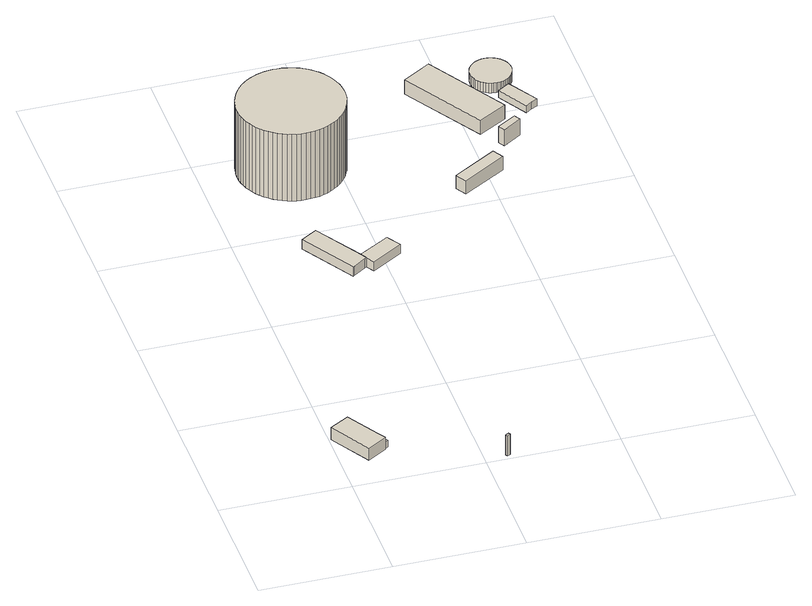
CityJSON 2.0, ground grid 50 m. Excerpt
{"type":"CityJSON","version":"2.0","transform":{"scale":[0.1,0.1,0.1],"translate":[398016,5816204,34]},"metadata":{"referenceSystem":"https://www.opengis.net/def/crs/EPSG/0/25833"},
"CityObjects":{
"building1":{"type":"Building","attributes":{"Gemeindeschluessel":"11000011","BezugspunktDach":"2200","function":"31001_2000","measuredHeight":5.22,"storeysAboveGround":1},"address":[{"country":"Germany","locality":"Berlin","thoroughfareNumber":"40 (14)","thoroughfareName":"Köpenicker Chaussee"}],"geometry":[{"type":"Solid","lod":"1","boundaries":[[[[0,1,2,3,4,5]],[[6,7,8,9,10,11]],[[6,11,5,4]],[[7,6,4,3]],[[8,7,3,2]],[[9,8,2,1]],[[10,9,1,0]],[[11,10,0,5]]]]}]},
"building2":{"type":"Building","attributes":{"Gemeindeschluessel":"11000011","BezugspunktDach":"2200","function":"51009_1610","measuredHeight":3,"storeysAboveGround":0},"address":[{"country":"Germany","locality":"Berlin"}],"geometry":[{"type":"Solid","lod":"1","boundaries":[[[[12,13,14,15]],[[16,17,8,7]],[[16,7,15,14]],[[17,16,14,13]],[[8,17,13,12]],[[7,8,12,15]]]]}]},
"building3":{"type":"Building","attributes":{"Gemeindeschluessel":"11000011","BezugspunktDach":"2200","function":"51009_1610","measuredHeight":8.94,"storeysAboveGround":0},"address":[{"country":"Germany","locality":"Berlin"}],"geometry":[{"type":"Solid","lod":"1","boundaries":[[[[18,19,20,21]],[[22,23,24,25]],[[22,25,21,20]],[[23,22,20,19]],[[24,23,19,18]],[[25,24,18,21]]]]}]},
"building4":{"type":"Building","attributes":{"Gemeindeschluessel":"11000011","BezugspunktDach":"2200","function":"31001_2580","measuredHeight":4.31,"storeysAboveGround":1},"address":[{"country":"Germany","locality":"Berlin","thoroughfareNumber":"42 (108)","thoroughfareName":"Köpenicker Chaussee"}],"geometry":[{"type":"Solid","lod":"1","boundaries":[[[[26,27,28,29,30,31,32,33,34]],[[35,36,37,38,39,40,41,42,43]],[[35,43,34,33]],[[36,35,33,32]],[[37,36,32,31]],[[38,37,31,30]],[[39,38,30,29]],[[40,39,29,28]],[[41,40,28,27]],[[42,41,27,26]],[[43,42,26,34]]]]}]},
"building5":{"type":"Building","attributes":{"Gemeindeschluessel":"11000011","BezugspunktDach":"2200","function":"31001_2580","measuredHeight":3.98,"storeysAboveGround":1},"address":[{"country":"Germany","locality":"Berlin","thoroughfareNumber":"42 (46)","thoroughfareName":"Köpenicker Chaussee"}],"geometry":[{"type":"Solid","lod":"1","boundaries":[[[[44,45,46,47,48]],[[49,50,51,39,38]],[[49,38,48,47]],[[50,49,47,46]],[[51,50,46,45]],[[39,51,45,44]],[[38,39,44,48]]]]}]},
"building6":{"type":"Building","attributes":{"Gemeindeschluessel":"11000011","BezugspunktDach":"2200","function":"31001_2142","measuredHeight":29.47,"storeysAboveGround":8},"address":[{"country":"Germany","locality":"Berlin","thoroughfareNumber":"42 (8)","thoroughfareName":"Köpenicker Chaussee"}],"geometry":[{"type":"Solid","lod":"1","boundaries":[[[[52,53,54,55,56,57,58,59,60,61,62,63,64,65,66,67,68,69,70,71,72,73,74,75,76,77,78,79,80,81,82,83,84,85,86,87,88,89,90,91,92,93,94,95,96,97,98,99,100,101,102,103,104,105,106,107,108,109,110,111,112,113,114,115,116,117,118,119,120,121,122,123,124,125,126,127]],[[128,129,130,131,132,133,134,135,136,137,138,139,140,141,142,143,144,145,146,147,148,149,150,151,152,153,154,155,156,157,158,159,160,161,162,163,164,165,166,167,168,169,170,171,172,173,174,175,176,177,178,179,180,181,182,183,184,185,186,187,188,189,190,191,192,193,194,195,196,197,198,199,200,201,202,203]],[[128,203,127,126]],[[129,128,126,125]],[[130,129,125,124]],[[131,130,124,123]],[[132,131,123,122]],[[133,132,122,121]],[[134,133,121,120]],[[135,134,120,119]],[[136,135,119,118]],[[137,136,118,117]],[[138,137,117,116]],[[139,138,116,115]],[[140,139,115,114]],[[141,140,114,113]],[[142,141,113,112]],[[143,142,112,111]],[[144,143,111,110]],[[145,144,110,109]],[[146,145,109,108]],[[147,146,108,107]],[[148,147,107,106]],[[149,148,106,105]],[[150,149,105,104]],[[151,150,104,103]],[[152,151,103,102]],[[153,152,102,101]],[[154,153,101,100]],[[155,154,100,99]],[[156,155,99,98]],[[157,156,98,97]],[[158,157,97,96]],[[159,158,96,95]],[[160,159,95,94]],[[161,160,94,93]],[[162,161,93,92]],[[163,162,92,91]],[[164,163,91,90]],[[165,164,90,89]],[[166,165,89,88]],[[167,166,88,87]],[[168,167,87,86]],[[169,168,86,85]],[[170,169,85,84]],[[171,170,84,83]],[[172,171,83,82]],[[173,172,82,81]],[[174,173,81,80]],[[175,174,80,79]],[[176,175,79,78]],[[177,176,78,77]],[[178,177,77,76]],[[179,178,76,75]],[[180,179,75,74]],[[181,180,74,73]],[[182,181,73,72]],[[183,182,72,71]],[[184,183,71,70]],[[185,184,70,69]],[[186,185,69,68]],[[187,186,68,67]],[[188,187,67,66]],[[189,188,66,65]],[[190,189,65,64]],[[191,190,64,63]],[[192,191,63,62]],[[193,192,62,61]],[[194,193,61,60]],[[195,194,60,59]],[[196,195,59,58]],[[197,196,58,57]],[[198,197,57,56]],[[199,198,56,55]],[[200,199,55,54]],[[201,200,54,53]],[[202,201,53,52]],[[203,202,52,127]]]]}]},
"building7":{"type":"Building","attributes":{"Gemeindeschluessel":"11000011","function":"31001_2591"},"address":[{"country":"Germany","locality":"Berlin","thoroughfareNumber":"42 (28)","thoroughfareName":"Köpenicker Chaussee"}],"children":["building7-1","building7-2"]},
"building7-1":{"type":"BuildingPart","attributes":{"BezugspunktDach":"2200","measuredHeight":7.98,"storeysAboveGround":1},"parents":["building7"],"geometry":[{"type":"MultiSurface","lod":"1","boundaries":[[[204,205,206,207,208,209]],[[210,211,212,213,214,215]],[[210,215,209,208]],[[211,210,208,207]],[[212,211,207,206]],[[213,212,206,205]],[[216,217,213,205,204]],[[215,214,204,209]],[[214,213,217,216]]]}]},
"building7-2":{"type":"BuildingPart","attributes":{"BezugspunktDach":"2200","measuredHeight":7.15,"storeysAboveGround":1},"parents":["building7"],"geometry":[{"type":"Solid","lod":"1","boundaries":[[[[218,217,216,219]],[[214,213,220,221]],[[214,221,219,216]],[[220,213,217,218]],[[221,220,218,219]],[[214,216,217,213]]]]}]},
"building8":{"type":"Building","attributes":{"Gemeindeschluessel":"11000011","BezugspunktDach":"2200","function":"31001_2500","measuredHeight":3,"storeysAboveGround":1},"address":[{"country":"Germany","locality":"Berlin","thoroughfareNumber":"42 (5)","thoroughfareName":"Köpenicker Chaussee"}],"geometry":[{"type":"Solid","lod":"1","boundaries":[[[[222,223,224,225,226,227,228,229]],[[230,231,232,233,234,235,236,237]],[[230,237,229,228]],[[231,230,228,227]],[[232,231,227,226]],[[233,232,226,225]],[[234,233,225,224]],[[235,234,224,223]],[[236,235,223,222]],[[237,236,222,229]]]]}]},
"building9":{"type":"Building","attributes":{"Gemeindeschluessel":"11000011","BezugspunktDach":"2200","function":"31001_2580","measuredHeight":5.9,"storeysAboveGround":1},"address":[{"country":"Germany","locality":"Berlin","thoroughfareNumber":"42 (47)","thoroughfareName":"Köpenicker Chaussee"}],"geometry":[{"type":"Solid","lod":"1","boundaries":[[[[238,239,240,241]],[[242,243,244,245]],[[242,245,241,240]],[[243,242,240,239]],[[244,243,239,238]],[[245,244,238,241]]]]}]},
"building10":{"type":"Building","attributes":{"Gemeindeschluessel":"11000011","BezugspunktDach":"2200","function":"31001_2140","measuredHeight":6.22,"storeysAboveGround":1},"address":[{"country":"Germany","locality":"Berlin","thoroughfareNumber":"42 (48)","thoroughfareName":"Köpenicker Chaussee"}],"geometry":[{"type":"Solid","lod":"1","boundaries":[[[[246,247,248,249]],[[250,251,252,253]],[[250,253,249,248]],[[251,250,248,247]],[[252,251,247,246]],[[253,252,246,249]]]]}]},
"building11":{"type":"Building","attributes":{"Gemeindeschluessel":"11000011","BezugspunktDach":"2200","function":"31001_2580","measuredHeight":9.23,"storeysAboveGround":1},"address":[{"country":"Germany","locality":"Berlin","thoroughfareNumber":"42 (49)","thoroughfareName":"Köpenicker Chaussee"}],"geometry":[{"type":"Solid","lod":"1","boundaries":[[[[254,255,256,257,258]],[[259,260,261,262,263]],[[259,263,258,257]],[[260,259,257,256]],[[261,260,256,255]],[[262,261,255,254]],[[263,262,254,258]]]]}]},
"building12":{"type":"Building","attributes":{"Gemeindeschluessel":"11000011","BezugspunktDach":"2200","function":"31001_2140","measuredHeight":4.21,"storeysAboveGround":2},"address":[{"country":"Germany","locality":"Berlin","thoroughfareNumber":"42 (70)","thoroughfareName":"Köpenicker Chaussee"}],"geometry":[{"type":"Solid","lod":"1","boundaries":[[[[264,265,266,267,268,269,270,271,272,273,274,275,276,277,278,279,280,281,282,283,284,285,286,287,288,289,290,291,292,293,294,295,296,297,298,299,300,301,302,303,304,305,306,307,308,309,310,311]],[[312,313,314,315,316,317,318,319,320,321,322,323,324,325,326,327,328,329,330,331,332,333,334,335,336,337,338,339,340,341,342,343,344,345,346,347,348,349,350,351,352,353,354,355,356,357,358,359]],[[312,359,311,310]],[[313,312,310,309]],[[314,313,309,308]],[[315,314,308,307]],[[316,315,307,306]],[[317,316,306,305]],[[318,317,305,304]],[[319,318,304,303]],[[320,319,303,302]],[[321,320,302,301]],[[322,321,301,300]],[[323,322,300,299]],[[324,323,299,298]],[[325,324,298,297]],[[326,325,297,296]],[[327,326,296,295]],[[328,327,295,294]],[[329,328,294,293]],[[330,329,293,292]],[[331,330,292,291]],[[332,331,291,290]],[[333,332,290,289]],[[334,333,289,288]],[[335,334,288,287]],[[336,335,287,286]],[[337,336,286,285]],[[338,337,285,284]],[[339,338,284,283]],[[340,339,283,282]],[[341,340,282,281]],[[342,341,281,280]],[[343,342,280,279]],[[344,343,279,278]],[[345,344,278,277]],[[346,345,277,276]],[[347,346,276,275]],[[348,347,275,274]],[[349,348,274,273]],[[350,349,273,272]],[[351,350,272,271]],[[352,351,271,270]],[[353,352,270,269]],[[354,353,269,268]],[[355,354,268,267]],[[356,355,267,266]],[[357,356,266,265]],[[358,357,265,264]],[[359,358,264,311]]]]}]},
"building13":{"type":"Building","attributes":{"Gemeindeschluessel":"11000011","BezugspunktDach":"2200","function":"31001_2591","measuredHeight":3.63,"storeysAboveGround":1},"address":[{"country":"Germany","locality":"Berlin","thoroughfareNumber":"42 (50)","thoroughfareName":"Köpenicker Chaussee"}],"geometry":[{"type":"Solid","lod":"1","boundaries":[[[[360,361,362,363,364]],[[365,366,367,368,369]],[[365,369,364,363]],[[366,365,363,362]],[[367,366,362,361]],[[368,367,361,360]],[[369,368,360,364]]]]}]}
},
"vertices":[
[101,129,61],[176,174,61],[174,178,61],[157,205,61],[81,332,61],[6,288,61],[81,332,8],[157,205,8],[174,178,8],[176,174,8],[101,129,8],[6,288,8],
[174,178,38],[188,186,38],[171,214,38],[157,205,38],[171,214,8],[188,186,8],
[580,8,100],[592,16,100],[587,24,100],[575,17,100],[587,24,11],[592,16,11],[580,8,11],[575,17,11],
[363,1199,52],[369,1203,52],[418,1236,52],[424,1240,52],[409,1267,52],[298,1449,52],[291,1445,52],[242,1414,52],[235,1410,52],[242,1414,11],[291,1445,11],[298,1449,11],[409,1267,11],[424,1240,11],[418,1236,11],[369,1203,11],[363,1199,11],[235,1410,11],
[424,1240,51],[443,1209,51],[564,1282,51],[529,1338,51],[409,1267,51],[529,1338,11],[564,1282,11],[443,1209,11],
[139,1869,303],[142,1853,303],[146,1837,303],[151,1821,303],[158,1806,303],[166,1791,303],[175,1777,303],[185,1764,303],[196,1751,303],[209,1740,303],[223,1729,303],[237,1720,303],[253,1711,303],[269,1705,303],[285,1699,303],[302,1695,303],[319,1693,303],[337,1692,303],[354,1693,303],[371,1695,303],[388,1698,303],[405,1703,303],[421,1710,303],[436,1718,303],[451,1727,303],[465,1737,303],[478,1749,303],[490,1761,303],[501,1775,303],[510,1789,303],[518,1805,303],[525,1820,303],[531,1837,303],[535,1854,303],[538,1871,303],[539,1888,303],[538,1906,303],[536,1923,303],[533,1940,303],[528,1956,303],[522,1973,303],[514,1988,303],[505,2003,303],[495,2017,303],[484,2030,303],[471,2042,303],[463,2049,303],[454,2056,303],[445,2062,303],[435,2068,303],[426,2073,303],[411,2079,303],[395,2084,303],[379,2088,303],[363,2091,303],[347,2092,303],[331,2093,303],[315,2091,303],[299,2089,303],[283,2085,303],[267,2080,303],[252,2073,303],[238,2066,303],[224,2057,303],[211,2047,303],[198,2036,303],[187,2024,303],[177,2011,303],[167,1997,303],[159,1982,303],[153,1967,303],[147,1952,303],[143,1936,303],[140,1919,303],[138,1903,303],[138,1886,303],[138,1903,8],[140,1919,8],[143,1936,8],[147,1952,8],[153,1967,8],[159,1982,8],[167,1997,8],[177,2011,8],[187,2024,8],[198,2036,8],[211,2047,8],[224,2057,8],[238,2066,8],[252,2073,8],[267,2080,8],[283,2085,8],[299,2089,8],[315,2091,8],[331,2093,8],[347,2092,8],[363,2091,8],[379,2088,8],[395,2084,8],[411,2079,8],[426,2073,8],[435,2068,8],[445,2062,8],[454,2056,8],[463,2049,8],[471,2042,8],[484,2030,8],[495,2017,8],[505,2003,8],[514,1988,8],[522,1973,8],[528,1956,8],[533,1940,8],[536,1923,8],[538,1906,8],[539,1888,8],[538,1871,8],[535,1854,8],[531,1837,8],[525,1820,8],[518,1805,8],[510,1789,8],[501,1775,8],[490,1761,8],[478,1749,8],[465,1737,8],[451,1727,8],[436,1718,8],[421,1710,8],[405,1703,8],[388,1698,8],[371,1695,8],[354,1693,8],[337,1692,8],[319,1693,8],[302,1695,8],[285,1699,8],[269,1705,8],[253,1711,8],[237,1720,8],[223,1729,8],[209,1740,8],[196,1751,8],[185,1764,8],[175,1777,8],[166,1791,8],[158,1806,8],[151,1821,8],[146,1837,8],[142,1853,8],[139,1869,8],[138,1886,8],
[318,2235,76],[384,2126,76],[395,2108,76],[472,2154,76],[383,2301,76],[306,2254,76],[383,2301,5],[472,2154,5],[395,2108,5],[384,2126,5],[318,2235,5],[306,2254,5],[318,2235,73],[384,2126,73],
[351,2106,73],[284,2215,73],[351,2106,5],[284,2215,5],
[435,2068,36],[445,2062,36],[454,2056,36],[463,2049,36],[471,2042,36],[491,2072,36],[446,2103,36],[426,2073,36],[446,2103,6],[491,2072,6],[471,2042,6],[463,2049,6],[454,2056,6],[445,2062,6],[435,2068,6],[426,2073,6],
[890,1557,70],[1057,1659,70],[1033,1700,70],[865,1599,70],[1033,1700,11],[1057,1659,11],[890,1557,11],[865,1599,11],
[1045,1894,66],[1154,1959,66],[964,2273,66],[854,2205,66],[964,2273,4],[1154,1959,4],[1045,1894,4],[854,2205,4],
[1105,1801,78],[1177,1846,78],[1163,1871,78],[1126,1848,78],[1090,1826,78],[1126,1848,7],[1163,1871,7],[1177,1846,7],[1105,1801,7],[1090,1826,7],
[1095,2185,48],[1097,2175,48],[1101,2165,48],[1105,2156,48],[1111,2147,48],[1118,2139,48],[1126,2132,48],[1135,2126,48],[1145,2122,48],[1155,2119,48],[1162,2118,48],[1170,2117,48],[1177,2117,48],[1185,2118,48],[1192,2120,48],[1200,2122,48],[1209,2127,48],[1218,2132,48],[1225,2139,48],[1232,2146,48],[1238,2155,48],[1243,2164,48],[1246,2174,48],[1248,2184,48],[1249,2194,48],[1248,2204,48],[1246,2214,48],[1243,2224,48],[1238,2233,48],[1232,2242,48],[1225,2250,48],[1218,2256,48],[1209,2262,48],[1199,2266,48],[1190,2269,48],[1179,2271,48],[1169,2271,48],[1159,2270,48],[1148,2267,48],[1139,2263,48],[1129,2258,48],[1121,2252,48],[1114,2244,48],[1107,2236,48],[1102,2227,48],[1098,2217,48],[1096,2207,48],[1095,2196,48],[1096,2207,6],[1098,2217,6],[1102,2227,6],[1107,2236,6],[1114,2244,6],[1121,2252,6],[1129,2258,6],[1139,2263,6],[1148,2267,6],[1159,2270,6],[1169,2271,6],[1179,2271,6],[1190,2269,6],[1199,2266,6],[1209,2262,6],[1218,2256,6],[1225,2250,6],[1232,2242,6],[1238,2233,6],[1243,2224,6],[1246,2214,6],[1248,2204,6],[1249,2194,6],[1248,2184,6],[1246,2174,6],[1243,2164,6],[1238,2155,6],[1232,2146,6],[1225,2139,6],[1218,2132,6],[1209,2127,6],[1200,2122,6],[1192,2120,6],[1185,2118,6],[1177,2117,6],[1170,2117,6],[1162,2118,6],[1155,2119,6],[1145,2122,6],[1135,2126,6],[1126,2132,6],[1118,2139,6],[1111,2147,6],[1105,2156,6],[1101,2165,6],[1097,2175,6],[1095,2185,6],[1095,2196,6],
[1237,1967,39],[1261,1982,39],[1285,1996,39],[1214,2112,39],[1168,2083,39],[1214,2112,8],[1285,1996,8],[1261,1982,8],[1237,1967,8],[1168,2083,8]
]}
